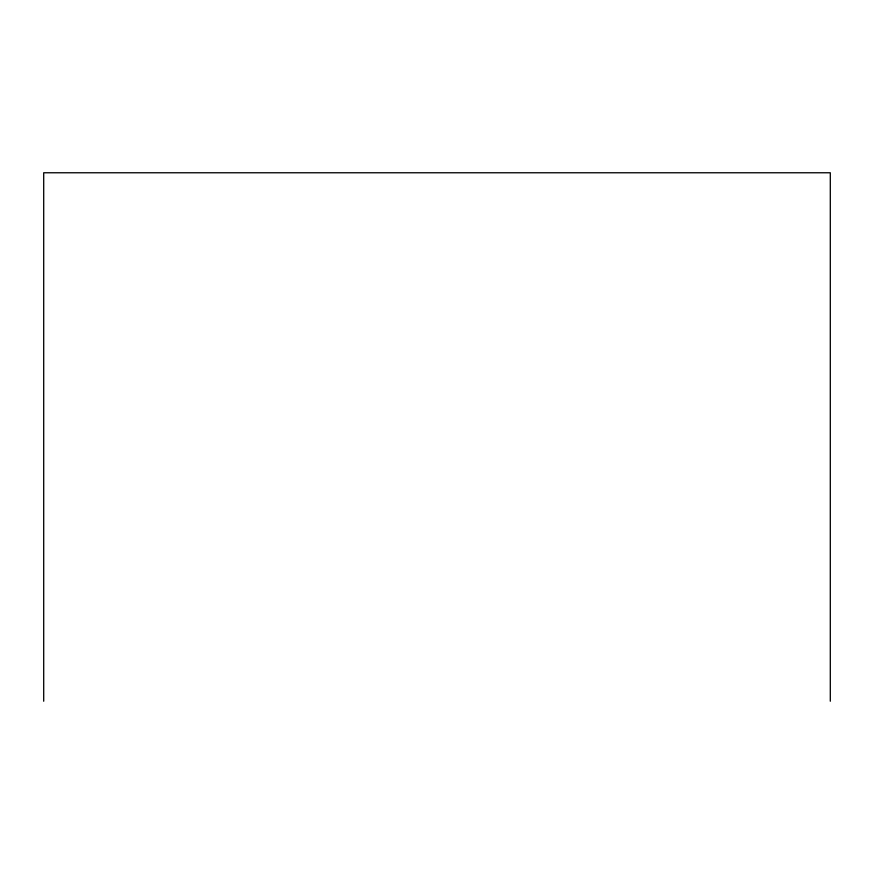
<?xml version="1.0" encoding="UTF-8"?>
<svg xmlns="http://www.w3.org/2000/svg" width="874" height="874" viewBox="0 0 874 874"><rect width="100%" height="100%" fill="white"/><g stroke="black" fill="none" stroke-linecap="round" stroke-linejoin="round"><path stroke-width="1.31" d="M830.3 701.232L830.3 172.768L43.7 172.768L43.7 701.232"/></g></svg>
